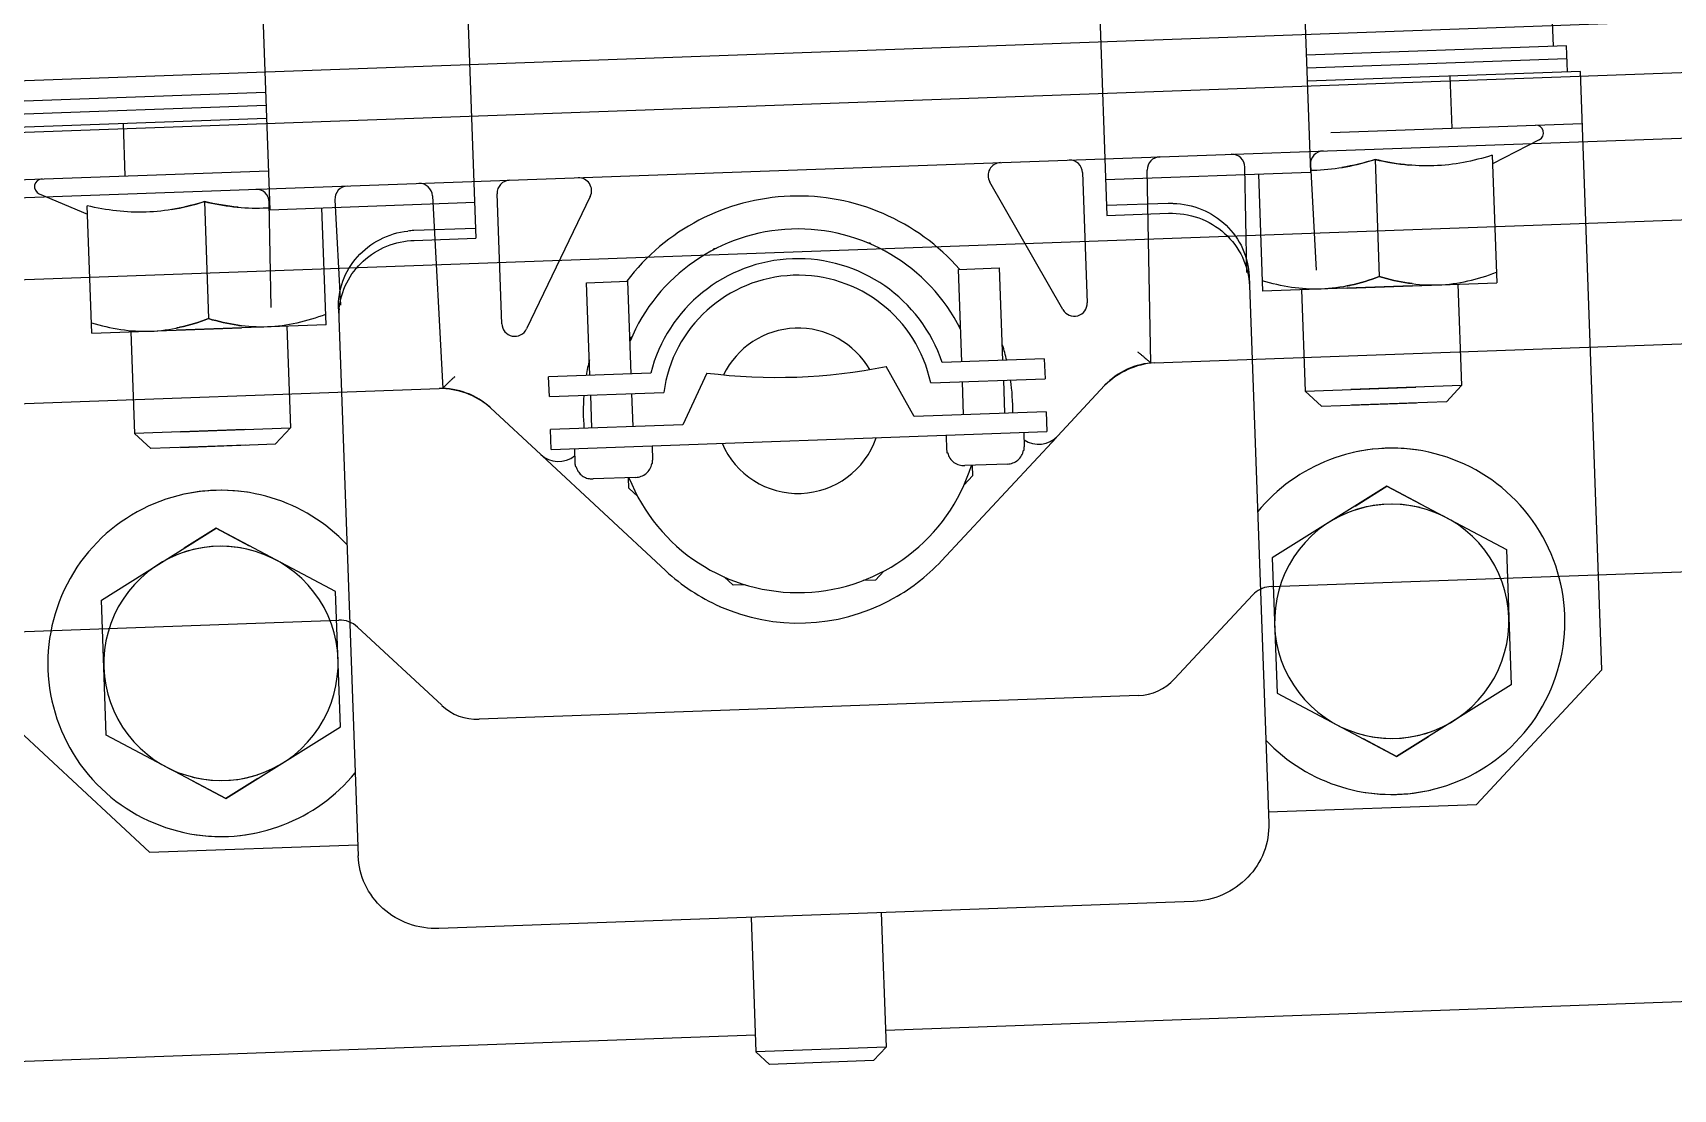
# Model space of a CAD drawing. Header units: millimetres. Extents: x 8884 to 18446, y 10737 to 16556.
# Drawn here: x 11234.43 to 11240.74, y 15454.78 to 15458.84 of the extents above; entities that cross this region are included whole.
import ezdxf

# ---------------------------------------------------------------- set-up
doc = ezdxf.new("R2010")
doc.units = ezdxf.units.MM
doc.layers.add('ZMATERIEL', color=7, linetype='Continuous')

msp = doc.modelspace()

# ---------------------------------------------------------------- linework, layer by layer
at = {"color": 252, "linetype": 'Continuous'}
for p, q in [((11240.2751, 15458.7908, 84.487), (11240.2571, 15459.2905, 84.487)), ((11225.8815, 15458.3533, 84.487), (11247.3177, 15459.1242, 84.487)), ((11247.079, 15458.9155, 84.487), (11226.3384, 15458.1696, 84.487)), ((11240.3251, 15458.7926, 84.487), (11239.3257, 15458.7567, 84.487)), ((11240.3287, 15458.6927, 84.487), (11240.3251, 15458.7926, 84.487)), ((11240.3269, 15458.7427, 84.487), (11239.3275, 15458.7067, 84.487)), ((11240.3786, 15458.6945, 84.487), (11239.3293, 15458.6568, 84.487)), ((11239.8862, 15458.4767, 84.487), (11239.879, 15458.6765, 84.487)), ((11240.4613, 15456.396, 84.487), (11240.3786, 15458.6945, 84.487)), ((11235.3283, 15458.6129, 84.487), (11234.329, 15458.577, 84.487)), ((11235.3301, 15458.563, 84.487), (11234.3308, 15458.527, 84.487)), ((11235.3319, 15458.513, 84.487), (11234.2826, 15458.4753, 84.487)), ((11234.7895, 15458.2934, 84.487), (11234.7823, 15458.4932, 84.487)), ((11239.4197, 15458.4599, 84.487), (11240.3858, 15458.4946, 84.487)), ((11240.2207, 15458.4315, 84.487), (11240.0412, 15458.3398, 84.487)), ((11239.5903, 15458.356, 84.487), (11239.6065, 15457.9064, 84.487)), ((11239.5903, 15458.356, 84.487), (11239.6065, 15457.9064, 84.487)), ((11240.04, 15458.3722, 84.487), (11240.0576, 15457.8824, 84.487)), ((11234.2898, 15458.2754, 84.487), (11235.3391, 15458.3131, 84.487)), ((11239.142, 15458.2997, 84.487), (11239.1582, 15457.8501, 84.487)), ((11234.459, 15458.2243, 84.487), (11234.6447, 15458.1457, 84.487)), ((11234.6611, 15457.6884, 84.487), (11234.6435, 15458.1781, 84.487)), ((11235.0932, 15458.1943, 84.487), (11235.1094, 15457.7447, 84.487)), ((11235.0932, 15458.1943, 84.487), (11235.1094, 15457.7447, 84.487)), ((11235.5605, 15457.7207, 84.487), (11235.5444, 15458.1703, 84.487)), ((11239.7328, 15457.8708, 84.487), (11239.1582, 15457.8501, 84.487)), ((11239.3081, 15457.8555, 84.487), (11239.3221, 15457.4657, 84.487)), ((11239.483, 15457.8618, 84.487), (11240.0576, 15457.8824, 84.487)), ((11239.9077, 15457.8771, 84.487), (11239.9217, 15457.4873, 84.487)), ((11235.5605, 15457.7207, 84.487), (11234.9859, 15457.7, 84.487)), ((11235.4106, 15457.7153, 84.487), (11235.4246, 15457.3256, 84.487)), ((11234.6611, 15457.6884, 84.487), (11235.2357, 15457.709, 84.487)), ((11234.811, 15457.6938, 84.487), (11234.825, 15457.304, 84.487)), ((11239.3221, 15457.4657, 84.487), (11239.7469, 15457.481, 84.487)), ((11239.3221, 15457.4657, 84.487), (11239.3842, 15457.4079, 84.487)), ((11239.9217, 15457.4873, 84.487), (11239.497, 15457.472, 84.487)), ((11239.9217, 15457.4873, 84.487), (11239.8639, 15457.4252, 84.487)), ((11239.3842, 15457.4079, 84.487), (11239.749, 15457.4211, 84.487)), ((11239.8639, 15457.4252, 84.487), (11239.4992, 15457.4121, 84.487)), ((11235.2498, 15457.3193, 84.487), (11234.825, 15457.304, 84.487)), ((11234.825, 15457.304, 84.487), (11234.8872, 15457.2462, 84.487)), ((11234.9999, 15457.3103, 84.487), (11235.4246, 15457.3256, 84.487)), ((11235.4246, 15457.3256, 84.487), (11235.3668, 15457.2635, 84.487)), ((11235.2519, 15457.2593, 84.487), (11234.8872, 15457.2462, 84.487)), ((11235.0021, 15457.2503, 84.487), (11235.3668, 15457.2635, 84.487)), ((11239.6354, 15457.1014, 84.487), (11239.1951, 15456.8256, 84.487)), ((11239.5131, 15457.0248, 84.487), (11239.6354, 15457.1014, 84.487)), ((11239.6354, 15457.1014, 84.487), (11240.0945, 15456.8579, 84.487)), ((11239.7629, 15457.0337, 84.487), (11239.6354, 15457.1014, 84.487)), ((11234.698, 15456.6638, 84.487), (11235.1383, 15456.9396, 84.487)), ((11235.1383, 15456.9396, 84.487), (11235.016, 15456.863, 84.487)), ((11235.1383, 15456.9396, 84.487), (11235.2658, 15456.872, 84.487)), ((11235.5974, 15456.6962, 84.487), (11235.1383, 15456.9396, 84.487)), ((11240.0945, 15456.8579, 84.487), (11240.1131, 15456.3386, 84.487)), ((11239.1951, 15456.8256, 84.487), (11239.2137, 15456.3063, 84.487)), ((11234.7166, 15456.1446, 84.487), (11234.698, 15456.6638, 84.487)), ((11235.6161, 15456.1769, 84.487), (11235.5974, 15456.6962, 84.487)), ((11240.4613, 15456.396, 84.487), (11239.9796, 15455.8783, 84.487)), ((11240.1131, 15456.3386, 84.487), (11239.6728, 15456.0628, 84.487)), ((11239.2137, 15456.3063, 84.487), (11239.6728, 15456.0628, 84.487)), ((11234.8829, 15455.695, 84.487), (11234.3653, 15456.1768, 84.487)), ((11235.1757, 15455.9011, 84.487), (11234.7166, 15456.1446, 84.487)), ((11235.1757, 15455.9011, 84.487), (11235.6161, 15456.1769, 84.487)), ((11239.6728, 15456.0628, 84.487), (11239.7951, 15456.1394, 84.487)), ((11239.6728, 15456.0628, 84.487), (11239.5453, 15456.1304, 84.487)), ((11235.0482, 15455.9687, 84.487), (11235.1757, 15455.9011, 84.487)), ((11235.298, 15455.9777, 84.487), (11235.1757, 15455.9011, 84.487)), ((11239.1801, 15455.8496, 84.487), (11239.9796, 15455.8783, 84.487)), ((11234.8829, 15455.695, 84.487), (11235.6824, 15455.7238, 84.487)), ((11237.7093, 15455.0112, 84.487), (11243.5056, 15455.2196, 84.487)), ((11231.4134, 15454.7848, 84.487), (11237.2096, 15454.9932, 84.487))]:
    msp.add_line(p, q, dxfattribs=at)
for centre, radius, start, end in [((11240.207, 15458.4582, 84.487), 0.03, 297.05965, 92.05965), ((11234.4707, 15458.2519, 84.487), 0.03, 92.05965, 247.05965), ((11239.6541, 15456.5821, 84.487), 0.665, 81.22532, 140.81312), ((11239.6541, 15456.5821, 84.487), 0.665, 261.22532, 102.89399), ((11235.157, 15456.4204, 84.487), 0.665, 81.22532, 282.89399), ((11235.157, 15456.4204, 84.487), 0.665, 43.30619, 102.89399), ((11239.6541, 15456.5821, 84.487), 0.45, 75.93203, 288.18727), ((11239.6541, 15456.5821, 84.487), 0.45, 255.93203, 108.18727), ((11235.157, 15456.4204, 84.487), 0.45, 75.93203, 288.18727), ((11235.157, 15456.4204, 84.487), 0.45, 255.93203, 108.18727), ((11239.6541, 15456.5821, 84.487), 0.665, 223.30619, 282.89399), ((11235.157, 15456.4204, 84.487), 0.665, 261.22532, 320.81312)]:
    msp.add_arc(centre, radius, start, end, dxfattribs=at)
for points, knots in [([(11239.3416, 15458.3151, 84.487), (11239.35, 15458.3151, 84.487), (11239.3962, 15458.3159, 84.487), (11239.4802, 15458.3258, 84.487), (11239.5539, 15458.3448, 84.487), (11239.5903, 15458.356, 84.487)], [4.056957, 4.056957, 4.056957, 4.056957, 4.556692, 6.829366, 9.113384, 9.113384, 9.113384, 9.113384]), ([(11235.0932, 15458.1943, 84.487), (11235.1303, 15458.1857, 84.487), (11235.2052, 15458.172, 84.487), (11235.2897, 15458.1682, 84.487), (11235.3359, 15458.1707, 84.487), (11235.3442, 15458.1713, 84.487)], [0, 0, 0, 0, 2.284018, 4.556692, 5.056427, 5.056427, 5.056427, 5.056427]), ([(11239.4827, 15457.8702, 84.487), (11239.4872, 15457.8711, 84.487), (11239.5294, 15457.8801, 84.487), (11239.5705, 15457.893, 84.487), (11239.6065, 15457.9064, 84.487)], [2.006591, 2.006591, 2.006591, 2.006591, 2.28461, 4.586445, 4.586445, 4.586445, 4.586445]), ([(11239.7325, 15457.8792, 84.487), (11239.7279, 15457.8798, 84.487), (11239.6853, 15457.8857, 84.487), (11239.6433, 15457.8956, 84.487), (11239.6065, 15457.9064, 84.487)], [2.006591, 2.006591, 2.006591, 2.006591, 2.28461, 4.586445, 4.586445, 4.586445, 4.586445]), ([(11235.1094, 15457.7447, 84.487), (11235.0734, 15457.7313, 84.487), (11235.0323, 15457.7184, 84.487), (11234.9902, 15457.7094, 84.487), (11234.9856, 15457.7085, 84.487)], [0, 0, 0, 0, 2.301835, 2.579854, 2.579854, 2.579854, 2.579854]), ([(11235.1094, 15457.7447, 84.487), (11235.1462, 15457.7339, 84.487), (11235.1882, 15457.724, 84.487), (11235.2308, 15457.718, 84.487), (11235.2354, 15457.7175, 84.487)], [0, 0, 0, 0, 2.301835, 2.579854, 2.579854, 2.579854, 2.579854])]:
    msp.add_open_spline(points, degree=3, knots=knots, dxfattribs=at)
for points in [[(11239.5903, 15458.356, 84.487), (11239.5484, 15458.3431, 84.487), (11239.5056, 15458.3325, 84.487), (11239.4622, 15458.3253, 84.487)], [(11239.5903, 15458.356, 84.487), (11239.633, 15458.3462, 84.487), (11239.6765, 15458.3386, 84.487), (11239.7203, 15458.3346, 84.487)], [(11234.9651, 15458.1635, 84.487), (11235.0085, 15458.1707, 84.487), (11235.0513, 15458.1814, 84.487), (11235.0932, 15458.1943, 84.487)], [(11235.2232, 15458.1728, 84.487), (11235.1794, 15458.1769, 84.487), (11235.1359, 15458.1844, 84.487), (11235.0932, 15458.1943, 84.487)]]:
    msp.add_open_spline(points, degree=3, dxfattribs=at)
for points, start_tangent, end_tangent in [([(11240.04, 15458.3722, 84.487), (11239.9292, 15458.3444, 84.487), (11239.8163, 15458.3317, 84.487), (11239.7028, 15458.3363, 84.487), (11239.5903, 15458.356, 84.487)], (-0.955651, -0.294503), (-0.974337, 0.225094)), ([(11235.0932, 15458.1943, 84.487), (11234.9824, 15458.1665, 84.487), (11234.8695, 15458.1538, 84.487), (11234.756, 15458.1584, 84.487), (11234.6435, 15458.1781, 84.487)], (-0.955651, -0.294503), (-0.974337, 0.225094)), ([(11239.6065, 15457.9064, 84.487), (11239.4963, 15457.8731, 84.487), (11239.3831, 15457.8582, 84.487)], (-0.936705, -0.350119), (-0.999354, -0.03594)), ([(11239.6065, 15457.9064, 84.487), (11239.7187, 15457.8811, 84.487), (11239.8328, 15457.8744, 84.487)], (0.959436, -0.281928), (0.999354, 0.03594)), ([(11239.8328, 15457.8744, 84.487), (11239.946, 15457.8893, 84.487), (11240.0562, 15457.9226, 84.487)], (0.999354, 0.03594), (0.936705, 0.350119)), ([(11239.3831, 15457.8582, 84.487), (11239.269, 15457.8649, 84.487), (11239.1568, 15457.8903, 84.487)], (-0.999354, -0.03594), (-0.959436, 0.281928)), ([(11234.6597, 15457.7285, 84.487), (11234.7719, 15457.7032, 84.487), (11234.886, 15457.6965, 84.487)], (0.959436, -0.281928), (0.999354, 0.03594)), ([(11234.886, 15457.6965, 84.487), (11234.9992, 15457.7114, 84.487), (11235.1094, 15457.7447, 84.487)], (0.999354, 0.03594), (0.936705, 0.350119)), ([(11235.3357, 15457.7126, 84.487), (11235.2216, 15457.7194, 84.487), (11235.1094, 15457.7447, 84.487)], (-0.999354, -0.03594), (-0.959436, 0.281928)), ([(11235.5591, 15457.7609, 84.487), (11235.4489, 15457.7275, 84.487), (11235.3357, 15457.7126, 84.487)], (-0.936705, -0.350119), (-0.999354, -0.03594))]:
    msp.add_spline(points, degree=3, dxfattribs=dict(at, start_tangent=start_tangent, end_tangent=end_tangent))
at = {"layer": 'ZMATERIEL', "color": 252, "linetype": 'Continuous'}
for p, q in [((11238.4611, 15460.8866, 84.487), (11238.5599, 15458.141, 84.487)), ((11236.0377, 15460.7994, 84.487), (11236.1364, 15458.0538, 84.487)), ((11239.3024, 15459.4062, 84.487), (11239.3419, 15458.3069, 84.487)), ((11235.305, 15459.2624, 84.487), (11235.3445, 15458.1632, 84.487)), ((11227.1224, 15457.9476, 84.487), (11247.5583, 15458.6825, 84.487)), ((11238.4664, 15458.3055, 84.487), (11238.4844, 15457.8059, 84.487)), ((11238.5549, 15458.2786, 84.487), (11239.3419, 15458.3069, 84.487)), ((11238.7286, 15457.5741, 84.487), (11238.7149, 15458.3153, 84.487)), ((11239.0972, 15457.9218, 84.487), (11239.0897, 15458.3271, 84.487)), ((11239.3422, 15458.3362, 84.487), (11239.3638, 15457.9314, 84.487)), ((11236.2358, 15457.725, 84.487), (11236.2178, 15458.2247, 84.487)), ((11238.391, 15457.7792, 84.487), (11238.1102, 15458.2694, 84.487)), ((11235.3496, 15457.787, 84.487), (11235.3421, 15458.1923, 84.487)), ((11235.3445, 15458.1632, 84.487), (11236.1315, 15458.1915, 84.487)), ((11235.5946, 15458.2014, 84.487), (11235.6162, 15457.7966, 84.487)), ((11235.9693, 15458.2166, 84.487), (11236.0088, 15457.4763, 84.487)), ((11236.5757, 15458.2142, 84.487), (11236.3308, 15457.7051, 84.487)), ((11238.7959, 15458.1872, 84.487), (11238.5585, 15458.1787, 84.487)), ((11238.5599, 15458.141, 84.487), (11238.7972, 15458.1495, 84.487)), ((11236.1351, 15458.0915, 84.487), (11235.8977, 15458.083, 84.487)), ((11235.8991, 15458.0453, 84.487), (11236.1364, 15458.0538, 84.487)), ((11237.6412, 15458.0357, 84.487), (11237.6497, 15458.036, 84.487)), ((11237.6497, 15458.036, 84.487), (11237.6577, 15458.0286, 84.487)), ((11237.0444, 15458.0065, 84.487), (11237.0518, 15458.0145, 84.487)), ((11237.0518, 15458.0145, 84.487), (11237.0603, 15458.0148, 84.487)), ((11237.9894, 15457.9338, 84.487), (11238.1481, 15457.9396, 84.487)), ((11238.0022, 15457.5785, 84.487), (11237.9894, 15457.9338, 84.487)), ((11238.1609, 15457.5842, 84.487), (11238.1481, 15457.9396, 84.487)), ((11239.1061, 15457.9078, 84.487), (11239.1817, 15455.807, 84.487)), ((11236.5616, 15457.8825, 84.487), (11236.7203, 15457.8882, 84.487)), ((11236.5744, 15457.5271, 84.487), (11236.5616, 15457.8825, 84.487)), ((11236.733, 15457.5328, 84.487), (11236.7203, 15457.8882, 84.487)), ((11238.7428, 15457.575, 84.487), (11247.6523, 15457.8954, 84.487)), ((11235.6084, 15457.782, 84.487), (11235.6839, 15455.6812, 84.487)), ((11237.9895, 15457.7198, 84.487), (11237.9974, 15457.7124, 84.487)), ((11236.7282, 15457.6668, 84.487), (11236.7356, 15457.6748, 84.487)), ((11238.3195, 15457.5899, 84.487), (11237.9277, 15457.5758, 84.487)), ((11238.3195, 15457.5899, 84.487), (11238.3223, 15457.5137, 84.487)), ((11236.8076, 15457.5355, 84.487), (11236.4157, 15457.5214, 84.487)), ((11237.0234, 15457.5358, 84.487), (11236.9307, 15457.3366, 84.487)), ((11237.8191, 15457.3686, 84.487), (11237.7124, 15457.5606, 84.487)), ((11227.0851, 15457.1557, 84.487), (11235.9946, 15457.4762, 84.487)), ((11236.4185, 15457.4453, 84.487), (11236.4157, 15457.5214, 84.487)), ((11237.8831, 15457.4979, 84.487), (11238.3223, 15457.5137, 84.487)), ((11238.0095, 15457.3754, 84.487), (11238.005, 15457.5023, 84.487)), ((11238.1682, 15457.3811, 84.487), (11238.1636, 15457.508, 84.487)), ((11238.3713, 15457.294, 84.487), (11238.5514, 15457.4875, 84.487)), ((11236.1918, 15457.4027, 84.487), (11236.3853, 15457.2226, 84.487)), ((11236.4185, 15457.4453, 84.487), (11236.8576, 15457.4611, 84.487)), ((11236.5817, 15457.3241, 84.487), (11236.5771, 15457.451, 84.487)), ((11236.7403, 15457.3298, 84.487), (11236.7358, 15457.4567, 84.487)), ((11238.3268, 15457.3868, 84.487), (11237.8191, 15457.3686, 84.487)), ((11238.3268, 15457.3868, 84.487), (11238.3296, 15457.3107, 84.487)), ((11236.9307, 15457.3366, 84.487), (11236.4231, 15457.3184, 84.487)), ((11236.4258, 15457.2422, 84.487), (11236.4231, 15457.3184, 84.487)), ((11236.4258, 15457.2422, 84.487), (11238.3296, 15457.3107, 84.487)), ((11237.925, 15456.8148, 84.487), (11238.3658, 15457.2885, 84.487)), ((11237.9424, 15457.2967, 84.487), (11237.9444, 15457.2412, 84.487)), ((11238.2407, 15457.3075, 84.487), (11238.2427, 15457.2519, 84.487)), ((11236.3912, 15457.2175, 84.487), (11236.865, 15456.7767, 84.487)), ((11236.5146, 15457.2454, 84.487), (11236.5166, 15457.1899, 84.487)), ((11236.8129, 15457.2561, 84.487), (11236.8149, 15457.2006, 84.487)), ((11237.9462, 15457.2286, 84.487), (11237.9484, 15457.2287, 84.487)), ((11238.2397, 15457.2391, 84.487), (11238.2419, 15457.2392, 84.487)), ((11236.5183, 15457.1772, 84.487), (11236.5206, 15457.1773, 84.487)), ((11236.8118, 15457.1878, 84.487), (11236.8141, 15457.1879, 84.487)), ((11238.1776, 15457.1861, 84.487), (11238.0141, 15457.1802, 84.487)), ((11238.0421, 15457.1812, 84.487), (11238.0435, 15457.141, 84.487)), ((11236.7498, 15457.1347, 84.487), (11236.5863, 15457.1288, 84.487)), ((11236.7233, 15457.0935, 84.487), (11236.7218, 15457.1337, 84.487)), ((11236.7577, 15457.0615, 84.487), (11236.7233, 15457.0935, 84.487)), ((11238.0435, 15457.141, 84.487), (11238.0115, 15457.1066, 84.487)), ((11239.1904, 15456.7155, 84.487), (11247.4721, 15457.0134, 84.487)), ((11237.7027, 15456.7748, 84.487), (11237.6707, 15456.7404, 84.487)), ((11237.1239, 15456.7207, 84.487), (11237.0895, 15456.7527, 84.487)), ((11237.1708, 15456.7224, 84.487), (11237.1239, 15456.7207, 84.487)), ((11237.6707, 15456.7404, 84.487), (11237.6238, 15456.7387, 84.487)), ((11239.1904, 15456.7155, 84.487), (11239.1826, 15456.7149, 84.487)), ((11237.7269, 15456.6629, 84.487), (11237.7278, 15456.6629, 84.487)), ((11239.1208, 15456.6837, 84.487), (11238.8201, 15456.3606, 84.487)), ((11227.3282, 15456.2889, 84.487), (11235.6099, 15456.5868, 84.487)), ((11237.0726, 15456.6394, 84.487), (11237.0735, 15456.6394, 84.487)), ((11236.0048, 15456.2593, 84.487), (11235.6816, 15456.56, 84.487)), ((11238.6809, 15456.2969, 84.487), (11236.1482, 15456.2059, 84.487)), ((11238.8923, 15455.506, 84.487), (11235.9942, 15455.4018, 84.487)), ((11237.6931, 15455.4629, 84.487), (11237.7116, 15454.9461, 84.487)), ((11237.1934, 15455.4449, 84.487), (11237.212, 15454.9282, 84.487)), ((11237.7116, 15454.9461, 84.487), (11237.212, 15454.9282, 84.487)), ((11237.7116, 15454.9461, 84.487), (11237.6635, 15454.8944, 84.487)), ((11237.212, 15454.9282, 84.487), (11237.2637, 15454.88, 84.487)), ((11237.6635, 15454.8944, 84.487), (11237.2637, 15454.88, 84.487))]:
    msp.add_line(p, q, dxfattribs=at)
at = {"layer": 'ZMATERIEL', "color": 252}
msp.add_line((11254.8403, 15458.6292, 84.487), (11189.8823, 15456.2931, 84.487), dxfattribs=at)
at = {"layer": 'ZMATERIEL', "color": 252, "linetype": 'Continuous'}
for centre, radius, start, end in [((11238.4164, 15458.3037, 84.487), 0.05, 2.05965, 92.05965), ((11238.7649, 15458.3163, 84.487), 0.05, 92.0482, 181.05965), ((11239.0397, 15458.3261, 84.487), 0.05, 1.06104, 92.05965), ((11239.3921, 15458.3388, 84.487), 0.05, 92.05965, 183.05965), ((11236.5306, 15458.2359, 84.487), 0.05, 334.31537, 92.05965), ((11238.1536, 15458.2943, 84.487), 0.05, 92.04752, 209.80341), ((11235.2921, 15458.1914, 84.487), 0.05, 1.06104, 92.05965), ((11235.6445, 15458.204, 84.487), 0.05, 92.05965, 183.05965), ((11235.9193, 15458.2139, 84.487), 0.05, 3.05965, 92.05965), ((11236.2678, 15458.2265, 84.487), 0.05, 92.04721, 182.05965), ((11237.3736, 15457.3907, 84.487), 0.825, 41.20273, 142.91658), ((11238.8066, 15457.8874, 84.487), 0.3, 88.60914, 92.05965), ((11235.9085, 15457.7832, 84.487), 0.3, 92.05965, 96.42507), ((11237.3736, 15457.3907, 84.487), 0.6985, 26.65078, 157.46853), ((11237.3736, 15457.3907, 84.487), 0.5842, 18.47562, 165.64369), ((11237.3736, 15457.3907, 84.487), 0.5207, 11.89002, 172.22929), ((11235.8909, 15457.7544, 84.487), 0.2813, 174.40868, 182.04343), ((11238.4344, 15457.8041, 84.487), 0.05, 209.80401, 2.05902), ((11236.2858, 15457.7268, 84.487), 0.05, 182.05964, 334.31467), ((11237.3736, 15457.3907, 84.487), 0.3175, 29.88393, 154.23538), ((11237.3736, 15457.3907, 84.487), 0.825, 13.60565, 17.82856), ((11237.3736, 15457.3907, 84.487), 0.825, 166.29074, 170.51366), ((11237.2919, 15459.6625, 84.487), 2.1435, 262.80609, 281.31321), ((11238.7527, 15457.3002, 84.487), 0.275, 92.05965, 137.0599), ((11238.7635, 15457.2755, 84.487), 0.3, 93.95519, 134.39445), ((11236.0045, 15457.2013, 84.487), 0.275, 47.05942, 92.05965), ((11235.9955, 15457.176, 84.487), 0.3, 49.72486, 90.16412), ((11237.3736, 15457.3907, 84.487), 0.825, 359.41203, 8.24678), ((11237.3736, 15457.3907, 84.487), 0.825, 175.87253, 184.70728), ((11237.3736, 15457.3907, 84.487), 0.3175, 203.15985, 340.95946), ((11238.2981, 15457.3621, 84.487), 0.1, 235.66008, 317.05965), ((11236.4534, 15457.2958, 84.487), 0.1, 227.05965, 308.45953), ((11238.0079, 15457.2435, 84.487), 0.0635, 182.05965, 193.59661), ((11238.1793, 15457.2497, 84.487), 0.0635, 350.52269, 2.05965), ((11236.5801, 15457.1922, 84.487), 0.0635, 182.05965, 193.59661), ((11236.5815, 15457.1922, 84.487), 0.0627, 193.77196, 198.69863), ((11237.3736, 15457.3907, 84.487), 0.6985, 201.57824, 342.54106), ((11236.7515, 15457.1983, 84.487), 0.0635, 350.52269, 2.05965), ((11236.5838, 15457.198, 84.487), 0.0692, 267.2567, 272.0655), ((11237.3759, 15457.3257, 84.487), 0.75, 227.05965, 246.21772), ((11237.3759, 15457.3257, 84.487), 0.75, 297.90159, 317.05965), ((11239.194, 15456.6156, 84.487), 0.1, 96.55967, 137.05965), ((11237.3759, 15457.3253, 84.487), 0.75, 246.14227, 297.97704), ((11235.6135, 15456.4868, 84.487), 0.1, 47.05966, 92.05965), ((11238.6737, 15456.4968, 84.487), 0.2, 272.05965, 317.05965), ((11236.141, 15456.4057, 84.487), 0.2, 227.05965, 272.05965)]:
    msp.add_arc(centre, radius, start, end, dxfattribs=at)
for points, start_tangent, end_tangent in [([(11238.8147, 15458.1873, 84.487), (11238.9245, 15458.1642, 84.487), (11239.0177, 15458.1035, 84.487), (11239.0812, 15458.0139, 84.487), (11239.106, 15457.9078, 84.487)], (0.99969, -0.024902), (0.03594, -0.999354)), ([(11238.7972, 15458.1495, 84.487), (11238.9127, 15458.1315, 84.487), (11239.0123, 15458.0721, 84.487), (11239.0806, 15457.9803, 84.487), (11239.1075, 15457.8701, 84.487)], (0.999354, 0.03594), (0.03594, -0.999354)), ([(11235.6084, 15457.782, 84.487), (11235.6252, 15457.8885, 84.487), (11235.6809, 15457.9818, 84.487), (11235.7679, 15458.0492, 84.487), (11235.8742, 15458.0812, 84.487)], (-0.03594, 0.999354), (0.993706, 0.112021)), ([(11235.6109, 15457.7818, 84.487), (11235.64, 15457.882, 84.487), (11235.7038, 15457.966, 84.487), (11235.794, 15458.0228, 84.487), (11235.8991, 15458.0453, 84.487)], (0.097298, 0.995255), (0.999354, 0.03594)), ([(11238.6778, 15457.6173, 84.487), (11238.6868, 15457.6103, 84.487), (11238.6955, 15457.6032, 84.487), (11238.7038, 15457.5963, 84.487), (11238.7114, 15457.5898, 84.487), (11238.7149, 15457.5867, 84.487), (11238.7182, 15457.5839, 84.487), (11238.7211, 15457.5812, 84.487), (11238.7236, 15457.5789, 84.487), (11238.7257, 15457.577, 84.487), (11238.7266, 15457.5762, 84.487), (11238.7273, 15457.5755, 84.487), (11238.7279, 15457.5749, 84.487), (11238.7283, 15457.5745, 84.487), (11238.7285, 15457.5742, 84.487), (11238.7286, 15457.5741, 84.487)], (0.790108, -0.612968), (0.018493, -0.999829)), ([(11236.0088, 15457.4763, 84.487), (11236.0089, 15457.4764, 84.487), (11236.0091, 15457.4767, 84.487), (11236.0095, 15457.4772, 84.487), (11236.01, 15457.4778, 84.487), (11236.0107, 15457.4785, 84.487), (11236.0115, 15457.4794, 84.487), (11236.0135, 15457.4814, 84.487), (11236.0158, 15457.4839, 84.487), (11236.0186, 15457.4868, 84.487), (11236.0216, 15457.4899, 84.487), (11236.0249, 15457.4932, 84.487), (11236.032, 15457.5002, 84.487), (11236.0398, 15457.5077, 84.487), (11236.048, 15457.5154, 84.487), (11236.0564, 15457.523, 84.487)], (-0.053376, 0.998575), (0.744035, 0.668141)), ([(11237.9484, 15457.2287, 84.487), (11237.9573, 15457.2085, 84.487), (11237.9726, 15457.1927, 84.487), (11237.9923, 15457.1829, 84.487), (11238.0141, 15457.1802, 84.487)], (0.238028, -0.971258), (0.999354, 0.03594)), ([(11238.1776, 15457.1861, 84.487), (11238.1992, 15457.1904, 84.487), (11238.2182, 15457.2015, 84.487), (11238.2322, 15457.2184, 84.487), (11238.2397, 15457.2391, 84.487)], (0.999354, 0.03594), (0.167644, 0.985848)), ([(11236.5221, 15457.1721, 84.487), (11236.531, 15457.1551, 84.487), (11236.5446, 15457.1415, 84.487), (11236.5616, 15457.1325, 84.487), (11236.5805, 15457.1289, 84.487)], (0.320598, -0.947215), (0.998847, -0.048)), ([(11236.7498, 15457.1347, 84.487), (11236.7714, 15457.139, 84.487), (11236.7903, 15457.1502, 84.487), (11236.8044, 15457.1671, 84.487), (11236.8118, 15457.1878, 84.487)], (0.999354, 0.03594), (0.167644, 0.985848)), ([(11239.1817, 15455.807, 84.487), (11239.1628, 15455.6951, 84.487), (11239.1012, 15455.5986, 84.487), (11239.0062, 15455.5322, 84.487), (11238.8923, 15455.506, 84.487)], (0.03594, -0.999354), (-0.999354, -0.03594)), ([(11235.9942, 15455.4018, 84.487), (11235.8786, 15455.4198, 84.487), (11235.7791, 15455.4792, 84.487), (11235.7107, 15455.5709, 84.487), (11235.6839, 15455.6812, 84.487)], (-0.999354, -0.03594), (-0.03594, 0.999354))]:
    msp.add_spline(points, degree=3, dxfattribs=dict(at, start_tangent=start_tangent, end_tangent=end_tangent))

doc.saveas('drawing.dxf')
